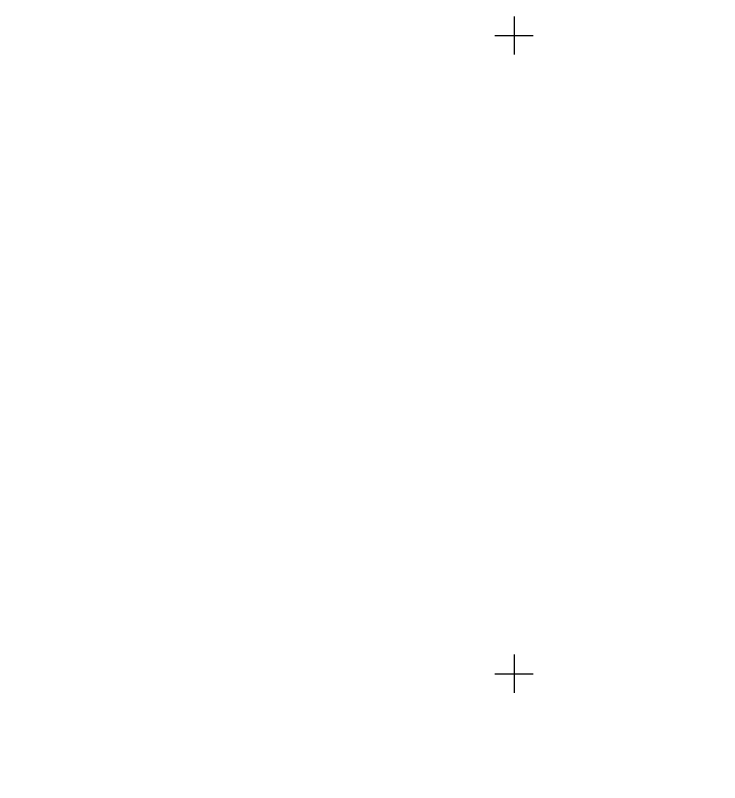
# Model space of a CAD drawing. Extents: x 1519150 to 1520806, y 2185741 to 2187019.
# Drawn here: x 1519843.7 to 1520064.4, y 2186165.9 to 2186406.3 of the extents above; entities that cross this region are included whole.
import ezdxf

# ---------------------------------------------------------------- set-up
doc = ezdxf.new("R2010")
doc.units = 0
doc.layers.add('ИИ_ГЕОСЕТКА_025', color=3, linetype='Continuous', lineweight=25)
doc.layers.add('ИИ_РАЗМЕР_025', color=7, linetype='Continuous', lineweight=25)
doc.styles.add('VNIPISIMPLEXCUR', font='simplex.shx', dxfattribs={"width": 0.8, "oblique": 15})
doc.dimstyles.new('ИИ-2000-м-dm$2', dxfattribs={"dimscale": 2, "dimtxt": 2.5, "dimasz": 2.5, "dimexe": 1.25, "dimexo": 0, "dimgap": 1, "dimtad": 2, "dimtoh": 1, "dimzin": 1, "dimdsep": 46, "dimtxsty": 'VNIPISIMPLEXCUR', "dimcen": 2.5, "dimaunit": 1, "dimazin": 0, "dimtfac": 1, "dimtmove": 1, "dimatfit": 2, "dimfxl": 1, "dimarcsym": 0})

# ---------------------------------------------------------------- blocks, each defined once
blk = doc.blocks.new('ИИ05012')
at = {"color": 0, "linetype": 'Continuous', "lineweight": 25, "flags": 128}
for points in [[(0, 3), (0, -3)], [(-3, 0), (3, 0)]]:
    blk.add_lwpolyline(points, dxfattribs=at)
blk = doc.blocks.new('*D67')
at = {"layer": 'Defpoints', "color": 0, "transparency": 16777216}
for p in [(1519335.64, 2186966.7), (1520064.45, 2186007.56), (1519860.19, 2185951.72), (1519823.89, 2185948.39), (1519888.37, 2185917.44)]:
    blk.add_point(p, dxfattribs=at)
at = {"layer": 'ИИ_РАЗМЕР_025', "color": 0, "lineweight": -2, "transparency": 16777216}
for p, q in [((1519862.62, 2185950.15), (1519866.31, 2185943.15)), ((1519866.31, 2185943.15), (1519874.98, 2185926.68))]:
    blk.add_line(p, q, dxfattribs=at)
blk.add_arc((1519866.54, 2185958.88), 9.57, 217.9509, 273.647, dxfattribs=at)
at = {"layer": 'ИИ_РАЗМЕР_025', "color": 0, "transparency": 16777216}
for points in [[(1519858.39, 2185952.7), (1519859.59, 2185953.29), (1519857.25, 2185956.59)], [(1519866.97, 2185949.97), (1519867.33, 2185948.69), (1519871, 2185950.42)]]:
    blk.add_solid(points, dxfattribs=at)
at = {"layer": 'ИИ_РАЗМЕР_025', "color": 0, "transparency": 16777216, "insert": (1519867.23, 2185931.99), "char_height": 4, "attachment_point": 5, "rotation": 117.7798, "style": 'VNIPISIMPLEXCUR'}
blk.add_mtext("103°58'", dxfattribs=at)
blk = doc.blocks.new('*D68')
at = {"layer": 'Defpoints', "color": 0, "transparency": 16777216}
for p in [(1519313.52, 2186955.05), (1520064.45, 2186007.56), (1519855.58, 2185949.86), (1519823.89, 2185948.39), (1519857.4, 2185922.59)]:
    blk.add_point(p, dxfattribs=at)
at = {"layer": 'ИИ_РАЗМЕР_025', "color": 0, "lineweight": -2, "transparency": 16777216}
for p, q in [((1519854.61, 2185946.85), (1519859.09, 2185938.33)), ((1519859.09, 2185938.33), (1519865.28, 2185926.58))]:
    blk.add_line(p, q, dxfattribs=at)
blk.add_arc((1519841.52, 2185952.73), 14.35, 313.808, 357.7899, dxfattribs=at)
at = {"layer": 'ИИ_РАЗМЕР_025', "color": 0, "transparency": 16777216}
for points in [[(1519855.19, 2185952.11), (1519856.52, 2185952.24), (1519855.45, 2185956.15)], [(1519851.84, 2185941.83), (1519851.06, 2185942.92), (1519848.21, 2185940.04)]]:
    blk.add_solid(points, dxfattribs=at)
at = {"layer": 'ИИ_РАЗМЕР_025', "color": 0, "transparency": 16777216, "insert": (1519858.77, 2185929.53), "char_height": 4, "attachment_point": 5, "rotation": 117.7798, "style": 'VNIPISIMPLEXCUR'}
blk.add_mtext("76°2'", dxfattribs=at)

msp = doc.modelspace()

# ---------------------------------------------------------------- block references
at = {"layer": 'ИИ_ГЕОСЕТКА_025', "xscale": 2, "yscale": 2, "zscale": 2}
for p in [(1520000, 2186400), (1520000, 2186200)]:
    msp.add_blockref('ИИ05012', p, dxfattribs=at)

# ---------------------------------------------------------------- dimensions: what is measured, and where the dimension line sits
at = {"layer": 'ИИ_РАЗМЕР_025'}
for base, line2, picture, middle in [((1519860.194, 2185951.717), ((1519335.639, 2186966.703), (1519888.366, 2185917.443)), '*D67', (1519867.234, 2185931.993)), ((1519855.578, 2185949.86), ((1519857.396, 2185922.593), (1519313.519, 2186955.051)), '*D68', (1519858.77, 2185929.531))]:
    dim = msp.add_angular_dim_2l(base=base, line1=((1520064.45, 2186007.56), (1519823.89, 2185948.39)), line2=line2, dimstyle='ИИ-2000-м-dm$2', override={"dimtxt": 2, "dimasz": 2, "dimzin": 0}, dxfattribs=at)
    dim.commit()
    dim.dimension.update_dxf_attribs({"geometry": picture, "text_midpoint": middle, "dimtype": 162})

doc.saveas('drawing.dxf')
